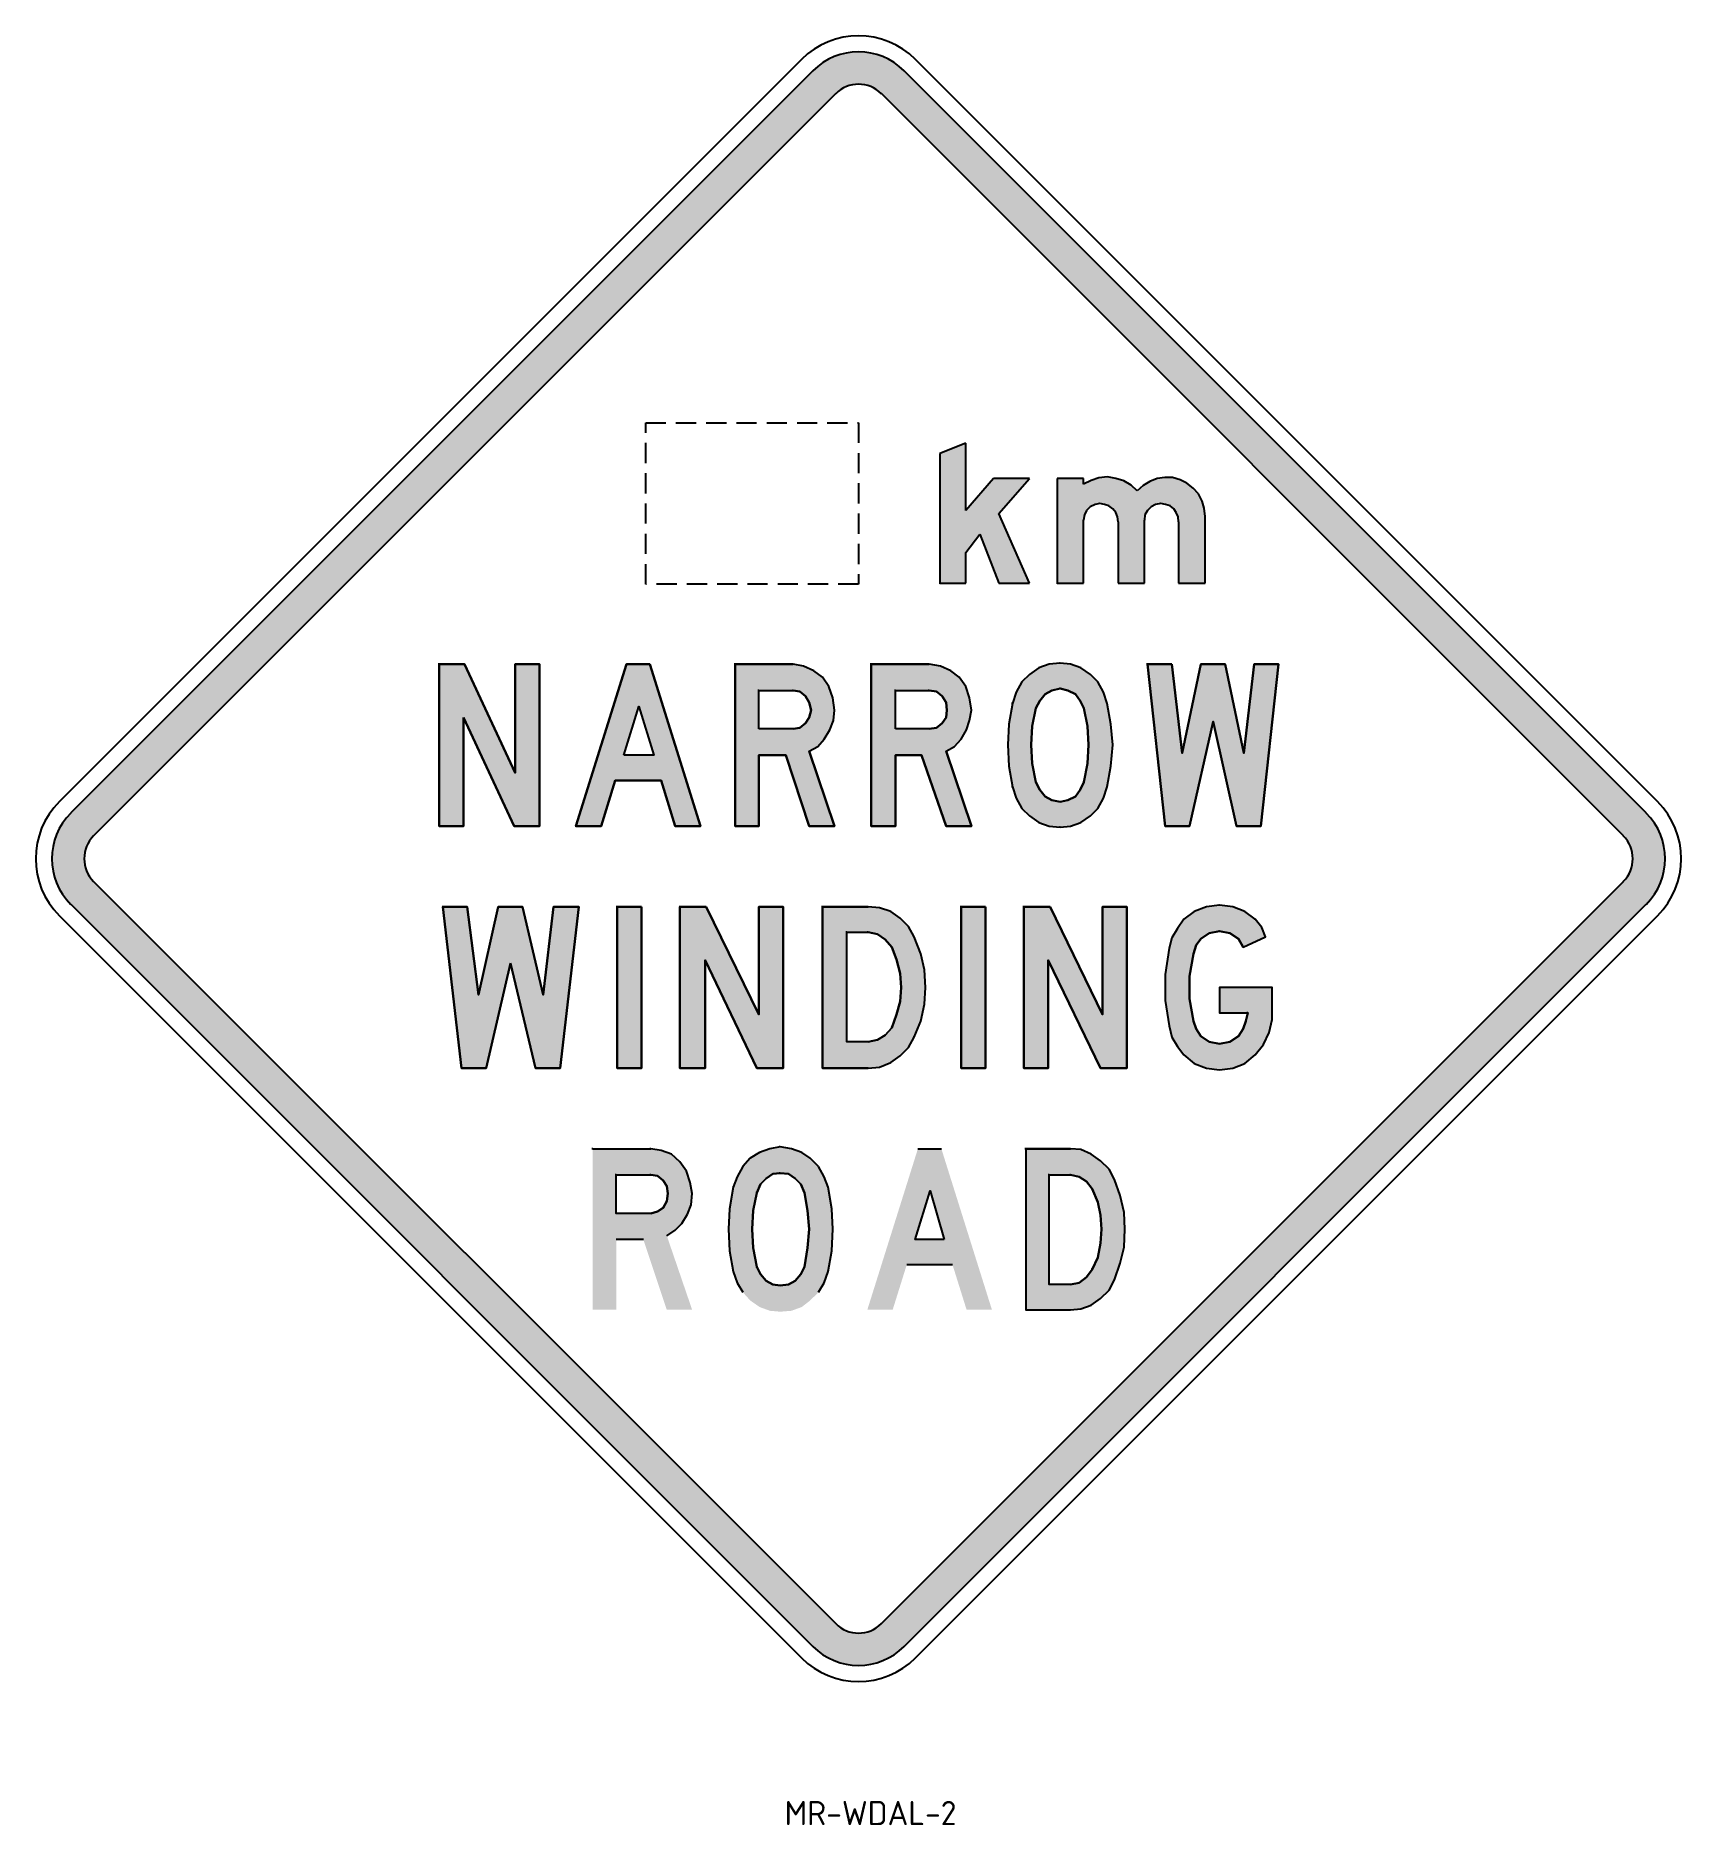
# Model space of a CAD drawing. Extents: x 137 to 341, y 29 to 250.
import ezdxf

# ---------------------------------------------------------------- set-up
doc = ezdxf.new("R2010")
doc.units = 0
doc.linetypes.add('CENTERX2', pattern=[101.6, 63.5, -12.7, 12.7, -12.7])
doc.linetypes.add('DASHED', pattern=[0.75, 0.5, -0.25])
doc.layers.get('0').update_dxf_attribs({"linetype": 'CONTINUOUS'})
for name, color, linetype in [('L35', 3, 'CONTINUOUS'), ('T25', 1, 'CONTINUOUS'), ('TBLK25', 1, 'CONTINUOUS')]:
    doc.layers.add(name, color=color, linetype=linetype)
doc.styles.add('ISO', font='iso3098b.shx')

msp = doc.modelspace()

# ---------------------------------------------------------------- hatches: boundary and pattern name
at = {"layer": 'T25', "linetype": 'Continuous'}
h = msp.add_hatch(color=256, dxfattribs=at)
h.paths.add_polyline_path([(251.92, 199.92), (248.7, 198.67), (248.7, 182.59), (251.92, 182.59), (251.92, 186.4), (253.64, 188.67), (256.02, 182.59), (259.83, 182.59), (256.02, 191.23), (259.83, 195.57), (255.37, 195.57), (251.92, 191.58)])
h.paths.add_polyline_path([(266.5, 190.39), (266.62, 191.05), (266.86, 191.58), (267.34, 192.06), (267.93, 192.36), (268.53, 192.48), (269.12, 192.36), (269.66, 192.18), (270.14, 191.82), (270.49, 191.34), (270.73, 190.81), (270.79, 190.21), (270.79, 182.59), (274.06, 182.59), (274.06, 190.39), (274.12, 191.05), (274.42, 191.58), (274.9, 192.06), (275.43, 192.36), (276.09, 192.48), (276.68, 192.36), (277.22, 192.18), (277.7, 191.82), (277.99, 191.34), (278.23, 190.81), (278.29, 190.21), (278.29, 182.59), (281.57, 182.59), (281.57, 190.87), (281.45, 191.88), (281.21, 192.77), (280.73, 193.67), (280.08, 194.38), (279.3, 194.98), (278.47, 195.39), (277.52, 195.69), (276.57, 195.69), (275.61, 195.57), (274.72, 195.21), (273.89, 194.68), (273.17, 194.02), (272.4, 194.74), (271.5, 195.27), (270.49, 195.57), (269.48, 195.75), (268.41, 195.63), (267.46, 195.33), (266.5, 194.86), (266.5, 195.57), (263.23, 195.57), (263.23, 182.59), (266.5, 182.59)])
h = msp.add_hatch(color=256, dxfattribs=at)
h.paths.add_polyline_path([(189.7, 165.94), (195.96, 152.48), (199.1, 152.48), (199.1, 172.56), (196.08, 172.56), (196.08, 159.1), (189.81, 172.56), (186.68, 172.56), (186.68, 152.48), (189.7, 152.48)])
h.paths.add_polyline_path([(212.79, 172.56), (209.89, 172.56), (203.62, 152.48), (206.76, 152.48), (208.5, 158.17), (214.19, 158.17), (215.93, 152.48), (219.06, 152.48)])
h.paths.add_polyline_path([(209.54, 161.3), (211.4, 167.34), (213.26, 161.3), (213.14, 161.3)], flags=16)
h.paths.add_polyline_path([(234.38, 163.28), (235.08, 164.44), (235.54, 165.6), (235.66, 166.87), (235.43, 168.38), (234.96, 169.78), (234.15, 170.94), (233.11, 171.75), (231.83, 172.33), (230.55, 172.56), (230.44, 172.56), (223.36, 172.56), (223.36, 152.48), (226.26, 152.48), (226.26, 161.3), (229.62, 161.3), (232.53, 152.48), (235.66, 152.48), (232.53, 161.77), (233.57, 162.35)])
h.paths.add_polyline_path([(226.26, 164.55), (226.26, 169.31), (230.55, 169.31), (231.36, 169.19), (232.06, 168.61), (232.53, 167.8), (232.76, 166.87), (232.53, 165.94), (232.06, 165.25), (231.36, 164.67), (230.55, 164.55)], flags=16)
h.paths.add_polyline_path([(250.52, 162.35), (251.33, 163.28), (252.02, 164.44), (252.37, 165.6), (252.61, 166.87), (252.37, 168.38), (251.91, 169.78), (251.1, 170.94), (250.05, 171.75), (248.77, 172.33), (247.38, 172.56), (247.27, 172.56), (240.19, 172.56), (240.19, 152.48), (243.2, 152.48), (243.2, 161.3), (246.45, 161.3), (249.47, 152.48), (252.61, 152.48), (249.47, 161.77)])
h.paths.add_polyline_path([(243.2, 164.55), (243.2, 169.31), (247.38, 169.31), (248.31, 169.19), (249.01, 168.61), (249.47, 167.8), (249.59, 166.87), (249.47, 165.94), (249.01, 165.25), (248.31, 164.67), (247.38, 164.55)], flags=16)
h.paths.add_polyline_path([(269.9, 165.13), (269.44, 167.69), (268.97, 169.08), (268.27, 170.36), (267.35, 171.28), (266.19, 172.1), (264.91, 172.56), (263.63, 172.68), (262.24, 172.56), (260.96, 172.1), (259.8, 171.28), (258.87, 170.36), (258.18, 169.08), (257.71, 167.69), (257.25, 165.13), (257.13, 162.58), (257.25, 159.91), (257.71, 157.36), (258.18, 155.96), (258.87, 154.69), (259.8, 153.76), (260.96, 152.94), (262.24, 152.48), (263.63, 152.36), (264.91, 152.48), (266.19, 152.94), (267.35, 153.76), (268.27, 154.69), (268.97, 155.96), (269.44, 157.36), (269.9, 159.91), (270.13, 162.58)])
h.paths.add_polyline_path([(260.15, 164.9), (260.61, 167.11), (261.08, 168.03), (261.77, 168.85), (262.59, 169.31), (263.63, 169.54), (264.56, 169.31), (265.49, 168.85), (266.07, 168.03), (266.53, 167.11), (267, 164.9), (267.11, 162.58), (267, 160.26), (266.53, 157.94), (266.07, 157.01), (265.49, 156.19), (264.56, 155.73), (263.63, 155.5), (262.59, 155.73), (261.77, 156.19), (261.08, 157.01), (260.61, 157.94), (260.15, 160.26), (260.03, 162.58)], flags=16)
h.paths.add_polyline_path([(277.44, 172.56), (274.43, 172.56), (276.63, 152.48), (279.65, 152.48), (282.55, 165.48), (285.45, 152.48), (288.47, 152.48), (290.68, 172.56), (287.66, 172.56), (286.38, 161.53), (284.06, 172.56), (281.04, 172.56), (278.72, 161.53)])
h = msp.add_hatch(color=256, dxfattribs=at)
h.paths.add_polyline_path([(195.5, 135.53), (198.63, 122.53), (201.65, 122.53), (203.97, 142.5), (200.84, 142.5), (199.56, 131.59), (197.01, 142.5), (193.99, 142.5), (191.55, 131.59), (190.16, 142.5), (187.14, 142.5), (189.46, 122.53), (192.48, 122.53)])
h.paths.add_polyline_path([(211.75, 142.5), (208.73, 142.5), (208.73, 122.53), (211.75, 122.53)])
h.paths.add_polyline_path([(219.76, 142.5), (216.51, 142.5), (216.51, 122.53), (219.64, 122.53), (219.64, 135.88), (226.03, 122.53), (229.28, 122.53), (229.28, 142.5), (226.26, 142.5), (226.26, 129.15)])
h.paths.add_polyline_path([(245.52, 138.78), (244.83, 140.06), (243.78, 141.11), (242.62, 141.92), (241.23, 142.38), (239.84, 142.5), (234.15, 142.5), (234.15, 122.53), (239.84, 122.53), (241.23, 122.65), (242.62, 123.23), (243.78, 124.04), (244.83, 125.09), (245.52, 126.36), (246.34, 128.34), (246.8, 130.43), (246.92, 132.52), (246.8, 134.72), (246.34, 136.7)])
h.paths.add_polyline_path([(237.17, 139.36), (239.84, 139.36), (241, 139.13), (241.93, 138.44), (242.74, 137.51), (243.32, 136), (243.78, 134.26), (243.9, 132.52), (243.78, 130.78), (243.32, 129.15), (242.74, 127.53), (241.93, 126.6), (241, 126.02), (239.84, 125.78), (237.17, 125.78)], flags=16)
h.paths.add_polyline_path([(254.35, 142.5), (251.33, 142.5), (251.33, 122.53), (254.35, 122.53)])
h.paths.add_polyline_path([(262.36, 142.5), (259.11, 142.5), (259.11, 122.53), (262.12, 122.53), (262.12, 135.88), (268.62, 122.53), (271.87, 122.53), (271.87, 142.5), (268.85, 142.5), (268.85, 129.15)])
h.paths.add_polyline_path([(279.65, 133.91), (280.11, 136.7), (280.46, 137.74), (281.04, 138.55), (282.09, 139.25), (283.36, 139.48), (284.64, 139.25), (285.69, 138.55), (286.27, 137.51), (289.05, 138.78), (288.59, 139.95), (287.77, 140.99), (286.5, 141.92), (284.99, 142.5), (283.36, 142.73), (281.74, 142.5), (280.23, 141.92), (278.95, 140.99), (278.14, 139.83), (277.44, 138.67), (277.1, 137.39), (276.63, 134.14), (276.63, 130.89), (277.1, 127.76), (277.44, 126.36), (278.14, 125.2), (278.95, 124.16), (280.23, 123.12), (281.74, 122.53), (283.36, 122.3), (284.99, 122.53), (286.5, 123.12), (287.77, 124.16), (288.82, 125.44), (289.52, 126.95), (289.86, 128.57), (289.86, 132.52), (283.36, 132.52), (283.36, 129.38), (286.85, 129.38), (286.61, 128.34), (286.27, 127.41), (285.69, 126.48), (284.64, 125.78), (283.36, 125.55), (282.09, 125.78), (281.04, 126.48), (280.46, 127.41), (280.11, 128.34), (279.65, 131.12)])
h = msp.add_hatch(color=256, dxfattribs=at)
h.paths.add_polyline_path([(218.02, 106.98), (217.78, 108.37), (217.32, 109.77), (216.51, 110.93), (215.46, 111.86), (214.19, 112.32), (212.91, 112.55), (212.79, 112.55), (205.71, 112.55), (205.71, 92.59), (208.61, 92.59), (208.61, 101.29), (211.98, 101.29), (214.88, 92.59), (218.02, 92.59), (214.88, 101.76), (215.93, 102.45), (216.74, 103.27), (217.44, 104.43), (217.9, 105.59)])
h.paths.add_polyline_path([(208.61, 109.3), (212.91, 109.3), (213.72, 109.19), (214.42, 108.61), (214.88, 107.91), (215, 106.98), (214.88, 106.05), (214.42, 105.24), (213.72, 104.78), (212.91, 104.54), (208.61, 104.54)], flags=16)
h.paths.add_polyline_path([(235.43, 102.57), (235.31, 105.12), (234.85, 107.79), (234.38, 109.07), (233.69, 110.35), (232.64, 111.39), (231.6, 112.09), (230.32, 112.55), (228.93, 112.78), (227.65, 112.55), (226.37, 112.09), (225.21, 111.39), (224.28, 110.35), (223.59, 109.07), (223.12, 107.79), (222.66, 105.12), (222.54, 102.57), (222.66, 99.9), (223.12, 97.35), (223.59, 95.95), (224.28, 94.79), (225.21, 93.75), (226.37, 92.94), (227.65, 92.47), (228.93, 92.36), (230.32, 92.47), (231.6, 92.94), (232.64, 93.75), (233.69, 94.79), (234.38, 95.95), (234.85, 97.35), (235.31, 99.9)])
h.paths.add_polyline_path([(225.44, 102.57), (225.56, 104.89), (226.03, 107.1), (226.49, 108.14), (227.19, 108.84), (228, 109.42), (228.93, 109.53), (229.97, 109.42), (230.78, 108.84), (231.48, 108.14), (231.94, 107.1), (232.29, 104.89), (232.53, 102.57), (232.29, 100.25), (231.94, 97.93), (231.48, 97), (230.78, 96.19), (229.97, 95.72), (228.93, 95.61), (228, 95.72), (227.19, 96.19), (226.49, 97), (226.03, 97.93), (225.56, 100.25)], flags=16)
h.paths.add_polyline_path([(248.89, 112.55), (245.99, 112.55), (239.72, 92.59), (242.86, 92.59), (244.6, 98.16), (250.28, 98.16), (252.02, 92.59), (255.16, 92.59)])
h.paths.add_polyline_path([(249.24, 101.29), (249.12, 101.29), (245.64, 101.29), (247.5, 107.33)], flags=16)
h.paths.add_polyline_path([(269.67, 110), (268.62, 111.04), (267.46, 111.86), (266.19, 112.44), (264.91, 112.55), (264.79, 112.55), (259.34, 112.55), (259.34, 92.59), (264.91, 92.59), (266.19, 92.7), (267.46, 93.17), (268.62, 93.98), (269.67, 95.03), (270.36, 96.3), (271.06, 98.39), (271.52, 100.37), (271.64, 102.57), (271.52, 104.66), (271.06, 106.75), (270.36, 108.72)])
h.paths.add_polyline_path([(262.24, 109.3), (264.91, 109.3), (265.95, 109.07), (266.88, 108.49), (267.58, 107.56), (268.27, 105.94), (268.62, 104.31), (268.74, 102.57), (268.62, 100.83), (268.27, 99.09), (267.58, 97.58), (266.88, 96.65), (265.95, 95.95), (264.91, 95.72), (262.24, 95.72)], flags=16)
at = {"layer": 'TBLK25', "linetype": 'CENTERX2'}
h = msp.add_hatch(color=256, dxfattribs=at)
h.paths.add_polyline_path([(333.38, 151.3, -0.198872), (334.55, 148.47), (338.55, 148.48, 0.198872), (336.21, 154.13), (244.28, 246.05, 0.198882), (238.63, 248.4), (238.63, 244.4, -0.198897), (241.46, 243.23)])
h.paths.add_polyline_path([(235.8, 243.23, -0.198928), (238.63, 244.4), (238.63, 248.4, 0.198943), (232.97, 246.05), (141.05, 154.13, 0.198872), (138.7, 148.48), (142.7, 148.47, -0.198872), (143.87, 151.3)])
h.paths.add_polyline_path([(232.97, 50.89, 0.198952), (238.63, 48.55), (238.63, 52.55, -0.198952), (235.8, 53.72), (143.87, 145.65, -0.198952), (142.7, 148.47), (138.7, 148.48, 0.198952), (141.05, 142.82)])
h.paths.add_polyline_path([(241.46, 53.72, -0.198872), (238.63, 52.55), (238.63, 48.55, 0.198872), (244.28, 50.89), (336.21, 142.82, 0.198952), (338.55, 148.48), (334.55, 148.47, -0.198952), (333.38, 145.65)])

# ---------------------------------------------------------------- linework, layer by layer
at = {"color": 1}
for p, q in [((251.92, 199.92), (248.7, 198.67)), ((251.92, 191.58), (251.92, 199.92)), ((248.7, 198.67), (248.7, 182.59)), ((255.37, 195.57), (251.92, 191.58)), ((259.83, 195.57), (255.37, 195.57)), ((256.02, 191.23), (259.83, 195.57)), ((266.5, 195.57), (263.23, 195.57)), ((263.23, 195.57), (263.23, 182.59)), ((266.5, 194.86), (266.5, 195.57)), ((267.46, 195.33), (266.5, 194.86)), ((268.41, 195.63), (267.46, 195.33)), ((269.48, 195.75), (268.41, 195.63)), ((270.49, 195.57), (269.48, 195.75)), ((271.5, 195.27), (270.49, 195.57)), ((272.4, 194.74), (271.5, 195.27)), ((274.72, 195.21), (273.89, 194.68)), ((275.61, 195.57), (274.72, 195.21)), ((276.57, 195.69), (275.61, 195.57)), ((277.52, 195.69), (276.57, 195.69)), ((278.47, 195.39), (277.52, 195.69)), ((279.3, 194.98), (278.47, 195.39)), ((273.17, 194.02), (272.4, 194.74)), ((273.89, 194.68), (273.17, 194.02)), ((280.08, 194.38), (279.3, 194.98)), ((280.73, 193.67), (280.08, 194.38)), ((281.21, 192.77), (280.73, 193.67)), ((259.83, 182.59), (256.02, 191.23)), ((266.62, 191.05), (266.5, 190.39)), ((266.86, 191.58), (266.62, 191.05)), ((267.34, 192.06), (266.86, 191.58)), ((267.93, 192.36), (267.34, 192.06)), ((268.53, 192.48), (267.93, 192.36)), ((268.53, 192.48), (268.47, 192.48)), ((269.12, 192.36), (268.53, 192.48)), ((269.66, 192.18), (269.12, 192.36)), ((270.14, 191.82), (269.66, 192.18)), ((270.49, 191.34), (270.14, 191.82)), ((270.73, 190.81), (270.49, 191.34)), ((270.79, 190.21), (270.73, 190.81)), ((274.12, 191.05), (274.06, 190.39)), ((274.42, 191.58), (274.12, 191.05)), ((274.9, 192.06), (274.42, 191.58)), ((275.43, 192.36), (274.9, 192.06)), ((276.09, 192.48), (275.43, 192.36)), ((276.09, 192.48), (276.03, 192.48)), ((276.68, 192.36), (276.09, 192.48)), ((277.22, 192.18), (276.68, 192.36)), ((277.7, 191.82), (277.22, 192.18)), ((277.99, 191.34), (277.7, 191.82)), ((278.23, 190.81), (277.99, 191.34)), ((278.29, 190.21), (278.23, 190.81)), ((281.45, 191.88), (281.21, 192.77)), ((281.57, 190.87), (281.45, 191.88)), ((281.57, 182.59), (281.57, 190.87)), ((251.92, 186.4), (253.64, 188.67)), ((253.64, 188.67), (256.02, 182.59)), ((266.5, 190.39), (266.44, 190.39)), ((266.5, 190.39), (266.44, 190.39)), ((266.5, 182.59), (266.5, 190.39)), ((270.79, 190.21), (270.79, 182.59)), ((274.06, 190.39), (274.01, 190.39)), ((274.06, 190.39), (274.01, 190.39)), ((274.06, 182.59), (274.06, 190.39)), ((278.29, 190.21), (278.29, 182.59)), ((251.92, 182.59), (251.92, 186.4)), ((248.7, 182.59), (248.64, 182.59)), ((248.7, 182.59), (251.92, 182.59)), ((256.02, 182.59), (259.83, 182.59)), ((263.23, 182.59), (263.17, 182.59)), ((263.23, 182.59), (266.5, 182.59)), ((270.79, 182.59), (274.06, 182.59)), ((278.29, 182.59), (281.57, 182.59)), ((186.68, 172.56), (186.56, 172.56)), ((186.68, 172.56), (189.81, 172.56)), ((186.68, 152.48), (186.68, 172.56)), ((189.81, 172.56), (196.08, 159.1)), ((196.08, 159.1), (196.08, 172.56)), ((196.08, 172.56), (199.1, 172.56)), ((199.1, 172.56), (199.1, 152.48)), ((203.62, 152.48), (209.89, 172.56)), ((209.89, 172.56), (212.79, 172.56)), ((212.79, 172.56), (219.06, 152.48)), ((223.36, 172.56), (223.24, 172.56)), ((223.36, 172.56), (230.55, 172.56)), ((223.36, 152.48), (223.36, 172.56)), ((230.55, 172.56), (230.44, 172.56)), ((230.55, 172.56), (230.44, 172.56)), ((231.83, 172.33), (230.55, 172.56)), ((233.11, 171.75), (231.83, 172.33)), ((234.15, 170.94), (233.11, 171.75)), ((234.96, 169.78), (234.15, 170.94)), ((240.19, 172.56), (240.07, 172.56)), ((240.19, 172.56), (247.38, 172.56)), ((240.19, 152.48), (240.19, 172.56)), ((247.38, 172.56), (247.27, 172.56)), ((247.38, 172.56), (247.27, 172.56)), ((248.77, 172.33), (247.38, 172.56)), ((250.05, 171.75), (248.77, 172.33)), ((251.1, 170.94), (250.05, 171.75)), ((251.91, 169.78), (251.1, 170.94)), ((259.8, 171.28), (258.87, 170.36)), ((260.96, 172.1), (259.8, 171.28)), ((262.24, 172.56), (260.96, 172.1)), ((263.63, 172.68), (262.24, 172.56)), ((263.63, 172.68), (263.52, 172.68)), ((264.91, 172.56), (263.63, 172.68)), ((266.19, 172.1), (264.91, 172.56)), ((267.35, 171.28), (266.19, 172.1)), ((268.27, 170.36), (267.35, 171.28)), ((274.43, 172.56), (274.31, 172.56)), ((274.43, 172.56), (277.44, 172.56)), ((276.63, 152.48), (274.43, 172.56)), ((277.44, 172.56), (278.72, 161.53)), ((278.72, 161.53), (281.04, 172.56)), ((281.04, 172.56), (284.06, 172.56)), ((284.06, 172.56), (286.38, 161.53)), ((286.38, 161.53), (287.66, 172.56)), ((287.66, 172.56), (290.68, 172.56)), ((290.68, 172.56), (288.47, 152.48)), ((226.26, 169.31), (226.14, 169.31)), ((226.26, 169.31), (230.55, 169.31)), ((226.26, 164.55), (226.26, 169.31)), ((230.55, 169.31), (230.44, 169.31)), ((230.55, 169.31), (230.44, 169.31)), ((231.36, 169.19), (230.55, 169.31)), ((232.06, 168.61), (231.36, 169.19)), ((232.53, 167.8), (232.06, 168.61)), ((235.43, 168.38), (234.96, 169.78)), ((243.2, 169.31), (243.09, 169.31)), ((243.2, 169.31), (247.38, 169.31)), ((243.2, 164.55), (243.2, 169.31)), ((247.38, 169.31), (247.27, 169.31)), ((247.38, 169.31), (247.27, 169.31)), ((248.31, 169.19), (247.38, 169.31)), ((249.01, 168.61), (248.31, 169.19)), ((249.47, 167.8), (249.01, 168.61)), ((252.37, 168.38), (251.91, 169.78)), ((258.18, 169.08), (257.71, 167.69)), ((258.87, 170.36), (258.18, 169.08)), ((261.77, 168.85), (261.08, 168.03)), ((262.59, 169.31), (261.77, 168.85)), ((263.63, 169.54), (262.59, 169.31)), ((263.63, 169.54), (263.52, 169.54)), ((264.56, 169.31), (263.63, 169.54)), ((265.49, 168.85), (264.56, 169.31)), ((266.07, 168.03), (265.49, 168.85)), ((268.97, 169.08), (268.27, 170.36)), ((269.44, 167.69), (268.97, 169.08)), ((209.54, 161.3), (211.4, 167.34)), ((211.4, 167.34), (213.26, 161.3)), ((232.76, 166.87), (232.53, 167.8)), ((232.53, 165.94), (232.76, 166.87)), ((232.76, 166.87), (232.64, 166.87)), ((235.66, 166.87), (235.43, 168.38)), ((235.54, 165.6), (235.66, 166.87)), ((235.66, 166.87), (235.54, 166.87)), ((249.59, 166.87), (249.47, 167.8)), ((249.47, 165.94), (249.59, 166.87)), ((249.59, 166.87), (249.47, 166.87)), ((252.61, 166.87), (252.37, 168.38)), ((252.37, 165.6), (252.61, 166.87)), ((252.61, 166.87), (252.49, 166.87)), ((257.71, 167.69), (257.25, 165.13)), ((257.71, 167.69), (257.6, 167.69)), ((260.61, 167.11), (260.15, 164.9)), ((260.61, 167.11), (260.5, 167.11)), ((261.08, 168.03), (260.61, 167.11)), ((266.53, 167.11), (266.07, 168.03)), ((266.53, 167.11), (266.42, 167.11)), ((267, 164.9), (266.53, 167.11)), ((269.44, 167.69), (269.32, 167.69)), ((269.9, 165.13), (269.44, 167.69)), ((195.96, 152.48), (189.7, 165.94)), ((189.7, 165.94), (189.7, 152.48)), ((230.55, 164.55), (226.26, 164.55)), ((230.55, 164.55), (231.36, 164.67)), ((231.36, 164.67), (232.06, 165.25)), ((232.06, 165.25), (232.53, 165.94)), ((234.38, 163.28), (235.08, 164.44)), ((235.08, 164.44), (235.54, 165.6)), ((247.38, 164.55), (243.2, 164.55)), ((247.38, 164.55), (248.31, 164.67)), ((248.31, 164.67), (249.01, 165.25)), ((249.01, 165.25), (249.47, 165.94)), ((251.33, 163.28), (252.02, 164.44)), ((252.02, 164.44), (252.37, 165.6)), ((257.25, 165.13), (257.13, 162.58)), ((260.15, 164.9), (260.03, 162.58)), ((267.11, 162.58), (267, 164.9)), ((270.13, 162.58), (269.9, 165.13)), ((282.55, 165.48), (279.65, 152.48)), ((285.45, 152.48), (282.55, 165.48)), ((232.53, 161.77), (233.57, 162.35)), ((233.57, 162.35), (234.38, 163.28)), ((249.47, 161.77), (250.52, 162.35)), ((250.52, 162.35), (251.33, 163.28)), ((257.13, 162.58), (257.25, 159.91)), ((260.03, 162.58), (260.15, 160.26)), ((267, 160.26), (267.11, 162.58)), ((269.9, 159.91), (270.13, 162.58)), ((213.26, 161.3), (209.54, 161.3)), ((213.26, 161.3), (213.14, 161.3)), ((229.62, 161.3), (226.26, 161.3)), ((226.26, 161.3), (226.26, 152.48)), ((232.53, 152.48), (229.62, 161.3)), ((232.53, 161.77), (235.66, 152.48)), ((246.45, 161.3), (243.2, 161.3)), ((243.2, 161.3), (243.2, 152.48)), ((249.47, 152.48), (246.45, 161.3)), ((249.47, 161.77), (252.61, 152.48)), ((257.25, 159.91), (257.71, 157.36)), ((260.15, 160.26), (260.61, 157.94)), ((266.53, 157.94), (267, 160.26)), ((269.44, 157.36), (269.9, 159.91)), ((208.5, 158.17), (206.76, 152.48)), ((214.19, 158.17), (208.5, 158.17)), ((215.93, 152.48), (214.19, 158.17)), ((260.61, 157.94), (260.5, 157.94)), ((260.61, 157.94), (261.08, 157.01)), ((266.07, 157.01), (266.53, 157.94)), ((266.53, 157.94), (266.42, 157.94)), ((257.71, 157.36), (257.6, 157.36)), ((257.71, 157.36), (258.18, 155.96)), ((258.18, 155.96), (258.87, 154.69)), ((261.08, 157.01), (261.77, 156.19)), ((261.77, 156.19), (262.59, 155.73)), ((262.59, 155.73), (263.63, 155.5)), ((263.63, 155.5), (263.52, 155.5)), ((263.63, 155.5), (264.56, 155.73)), ((264.56, 155.73), (265.49, 156.19)), ((265.49, 156.19), (266.07, 157.01)), ((268.27, 154.69), (268.97, 155.96)), ((268.97, 155.96), (269.44, 157.36)), ((269.44, 157.36), (269.32, 157.36)), ((258.87, 154.69), (259.8, 153.76)), ((259.8, 153.76), (260.96, 152.94)), ((260.96, 152.94), (262.24, 152.48)), ((264.91, 152.48), (266.19, 152.94)), ((266.19, 152.94), (267.35, 153.76)), ((267.35, 153.76), (268.27, 154.69)), ((189.7, 152.48), (186.68, 152.48)), ((199.1, 152.48), (195.96, 152.48)), ((203.62, 152.48), (203.51, 152.48)), ((206.76, 152.48), (203.62, 152.48)), ((219.06, 152.48), (215.93, 152.48)), ((226.26, 152.48), (223.36, 152.48)), ((235.66, 152.48), (232.53, 152.48)), ((243.2, 152.48), (240.19, 152.48)), ((252.61, 152.48), (249.47, 152.48)), ((262.24, 152.48), (263.63, 152.36)), ((263.63, 152.36), (263.52, 152.36)), ((263.63, 152.36), (264.91, 152.48)), ((279.65, 152.48), (276.63, 152.48)), ((288.47, 152.48), (285.45, 152.48)), ((187.14, 142.5), (187.03, 142.5)), ((187.14, 142.5), (190.16, 142.5)), ((189.46, 122.53), (187.14, 142.5)), ((190.16, 142.5), (191.55, 131.59)), ((191.55, 131.59), (193.99, 142.5)), ((193.99, 142.5), (197.01, 142.5)), ((197.01, 142.5), (199.56, 131.59)), ((199.56, 131.59), (200.84, 142.5)), ((200.84, 142.5), (203.97, 142.5)), ((203.97, 142.5), (201.65, 122.53)), ((208.73, 142.5), (208.61, 142.5)), ((208.73, 142.5), (211.75, 142.5)), ((208.73, 122.53), (208.73, 142.5)), ((211.75, 142.5), (211.75, 122.53)), ((216.51, 142.5), (216.39, 142.5)), ((216.51, 142.5), (219.76, 142.5)), ((216.51, 122.53), (216.51, 142.5)), ((219.76, 142.5), (226.26, 129.15)), ((226.26, 129.15), (226.26, 142.5)), ((226.26, 142.5), (229.28, 142.5)), ((229.28, 142.5), (229.28, 122.53)), ((234.15, 142.5), (234.03, 142.5)), ((234.15, 142.5), (239.84, 142.5)), ((234.15, 122.53), (234.15, 142.5)), ((239.84, 142.5), (239.72, 142.5)), ((239.84, 142.5), (239.72, 142.5)), ((241.23, 142.38), (239.84, 142.5)), ((242.62, 141.92), (241.23, 142.38)), ((243.78, 141.11), (242.62, 141.92)), ((251.33, 142.5), (251.21, 142.5)), ((251.33, 142.5), (254.35, 142.5)), ((251.33, 122.53), (251.33, 142.5)), ((254.35, 142.5), (254.35, 122.53)), ((259.11, 142.5), (258.99, 142.5)), ((259.11, 142.5), (262.36, 142.5)), ((259.11, 122.53), (259.11, 142.5)), ((262.36, 142.5), (268.85, 129.15)), ((268.85, 129.15), (268.85, 142.5)), ((268.85, 142.5), (271.87, 142.5)), ((271.87, 142.5), (271.87, 122.53)), ((280.23, 141.92), (278.95, 140.99)), ((281.74, 142.5), (280.23, 141.92)), ((283.36, 142.73), (281.74, 142.5)), ((283.36, 142.73), (283.25, 142.73)), ((284.99, 142.5), (283.36, 142.73)), ((286.5, 141.92), (284.99, 142.5)), ((287.77, 140.99), (286.5, 141.92)), ((244.83, 140.06), (243.78, 141.11)), ((245.52, 138.78), (244.83, 140.06)), ((278.14, 139.83), (277.44, 138.67)), ((278.95, 140.99), (278.14, 139.83)), ((287.77, 140.99), (287.66, 140.99)), ((288.59, 139.95), (287.77, 140.99)), ((289.05, 138.78), (288.59, 139.95)), ((237.17, 139.36), (237.05, 139.36)), ((237.17, 139.36), (239.84, 139.36)), ((237.17, 125.78), (237.17, 139.36)), ((239.84, 139.36), (239.72, 139.36)), ((239.84, 139.36), (239.72, 139.36)), ((241, 139.13), (239.84, 139.36)), ((241.93, 138.44), (241, 139.13)), ((242.74, 137.51), (241.93, 138.44)), ((242.74, 137.51), (242.62, 137.51)), ((243.32, 136), (242.74, 137.51)), ((245.52, 138.78), (245.41, 138.78)), ((246.34, 136.7), (245.52, 138.78)), ((277.44, 138.67), (277.1, 137.39)), ((280.46, 137.74), (280.11, 136.7)), ((281.04, 138.55), (280.46, 137.74)), ((282.09, 139.25), (281.04, 138.55)), ((283.36, 139.48), (282.09, 139.25)), ((283.36, 139.48), (283.25, 139.48)), ((284.64, 139.25), (283.36, 139.48)), ((285.69, 138.55), (284.64, 139.25)), ((285.69, 138.55), (285.57, 138.55)), ((286.27, 137.51), (285.69, 138.55)), ((286.27, 137.51), (289.05, 138.78)), ((289.05, 138.78), (288.93, 138.78)), ((195.5, 135.53), (192.48, 122.53)), ((198.63, 122.53), (195.5, 135.53)), ((226.03, 122.53), (219.64, 135.88)), ((219.64, 135.88), (219.64, 122.53)), ((243.78, 134.26), (243.32, 136)), ((246.8, 134.72), (246.34, 136.7)), ((268.62, 122.53), (262.12, 135.88)), ((262.12, 135.88), (262.12, 122.53)), ((277.1, 137.39), (276.63, 134.14)), ((280.11, 136.7), (279.65, 133.91)), ((243.9, 132.52), (243.78, 134.26)), ((246.92, 132.52), (246.8, 134.72)), ((276.63, 134.14), (276.63, 130.89)), ((279.65, 133.91), (279.65, 131.12)), ((243.32, 129.15), (243.78, 130.78)), ((243.78, 130.78), (243.9, 132.52)), ((246.8, 130.43), (246.92, 132.52)), ((276.63, 130.89), (277.1, 127.76)), ((279.65, 131.12), (280.11, 128.34)), ((289.86, 132.52), (283.36, 132.52)), ((283.36, 132.52), (283.36, 129.38)), ((289.86, 128.57), (289.86, 132.52)), ((242.74, 127.53), (243.32, 129.15)), ((246.34, 128.34), (246.8, 130.43)), ((283.36, 129.38), (286.85, 129.38)), ((286.61, 128.34), (286.85, 129.38)), ((286.85, 129.38), (286.73, 129.38)), ((286.85, 129.38), (286.73, 129.38)), ((289.52, 126.95), (289.86, 128.57)), ((241, 126.02), (241.93, 126.6)), ((241.93, 126.6), (242.74, 127.53)), ((242.74, 127.53), (242.62, 127.53)), ((244.83, 125.09), (245.52, 126.36)), ((245.52, 126.36), (245.41, 126.36)), ((245.52, 126.36), (246.34, 128.34)), ((277.1, 127.76), (277.44, 126.36)), ((277.44, 126.36), (278.14, 125.2)), ((280.11, 128.34), (280.46, 127.41)), ((280.46, 127.41), (281.04, 126.48)), ((281.04, 126.48), (282.09, 125.78)), ((284.64, 125.78), (285.69, 126.48)), ((285.69, 126.48), (286.27, 127.41)), ((286.27, 127.41), (286.61, 128.34)), ((288.82, 125.44), (289.52, 126.95)), ((239.84, 125.78), (237.17, 125.78)), ((239.84, 125.78), (241, 126.02)), ((243.78, 124.04), (244.83, 125.09)), ((278.14, 125.2), (278.95, 124.16)), ((278.95, 124.16), (280.23, 123.12)), ((282.09, 125.78), (283.36, 125.55)), ((283.36, 125.55), (284.64, 125.78)), ((286.5, 123.12), (287.77, 124.16)), ((287.77, 124.16), (288.82, 125.44)), ((192.48, 122.53), (189.46, 122.53)), ((201.65, 122.53), (198.63, 122.53)), ((211.75, 122.53), (208.73, 122.53)), ((219.64, 122.53), (216.51, 122.53)), ((229.28, 122.53), (226.03, 122.53)), ((239.84, 122.53), (234.15, 122.53)), ((239.84, 122.53), (241.23, 122.65)), ((241.23, 122.65), (242.62, 123.23)), ((242.62, 123.23), (243.78, 124.04)), ((254.35, 122.53), (251.33, 122.53)), ((262.12, 122.53), (259.11, 122.53)), ((271.87, 122.53), (268.62, 122.53)), ((280.23, 123.12), (281.74, 122.53)), ((281.74, 122.53), (283.36, 122.3)), ((283.36, 122.3), (284.99, 122.53)), ((284.99, 122.53), (286.5, 123.12)), ((205.71, 112.55), (205.6, 112.55)), ((205.71, 112.55), (212.91, 112.55)), ((212.91, 112.55), (212.79, 112.55)), ((212.91, 112.55), (212.79, 112.55)), ((214.19, 112.32), (212.91, 112.55)), ((215.46, 111.86), (214.19, 112.32)), ((216.51, 110.93), (215.46, 111.86)), ((217.32, 109.77), (216.51, 110.93)), ((225.21, 111.39), (224.28, 110.35)), ((226.37, 112.09), (225.21, 111.39)), ((227.65, 112.55), (226.37, 112.09)), ((228.93, 112.78), (227.65, 112.55)), ((228.93, 112.78), (228.81, 112.78)), ((230.32, 112.55), (228.93, 112.78)), ((231.6, 112.09), (230.32, 112.55)), ((232.64, 111.39), (231.6, 112.09)), ((233.69, 110.35), (232.64, 111.39)), ((245.99, 112.55), (248.89, 112.55)), ((259.34, 112.55), (259.22, 112.55)), ((259.34, 112.55), (264.91, 112.55)), ((264.91, 112.55), (264.79, 112.55)), ((264.91, 112.55), (264.79, 112.55)), ((266.19, 112.44), (264.91, 112.55)), ((267.46, 111.86), (266.19, 112.44)), ((268.62, 111.04), (267.46, 111.86)), ((269.67, 110), (268.62, 111.04)), ((208.61, 109.3), (208.5, 109.3)), ((208.61, 109.3), (212.91, 109.3)), ((208.61, 104.54), (208.61, 109.3)), ((212.91, 109.3), (212.79, 109.3)), ((212.91, 109.3), (212.79, 109.3)), ((213.72, 109.19), (212.91, 109.3)), ((214.42, 108.61), (213.72, 109.19)), ((217.78, 108.37), (217.32, 109.77)), ((223.59, 109.07), (223.12, 107.79)), ((224.28, 110.35), (223.59, 109.07)), ((227.19, 108.84), (226.49, 108.14)), ((228, 109.42), (227.19, 108.84)), ((228.93, 109.53), (228, 109.42)), ((228.93, 109.53), (228.81, 109.53)), ((229.97, 109.42), (228.93, 109.53)), ((230.78, 108.84), (229.97, 109.42)), ((231.48, 108.14), (230.78, 108.84)), ((234.38, 109.07), (233.69, 110.35)), ((234.85, 107.79), (234.38, 109.07)), ((262.24, 109.3), (262.12, 109.3)), ((262.24, 109.3), (264.91, 109.3)), ((262.24, 95.72), (262.24, 109.3)), ((264.91, 109.3), (264.79, 109.3)), ((264.91, 109.3), (264.79, 109.3)), ((265.95, 109.07), (264.91, 109.3)), ((266.88, 108.49), (265.95, 109.07)), ((270.36, 108.72), (269.67, 110)), ((270.36, 108.72), (270.25, 108.72)), ((271.06, 106.75), (270.36, 108.72)), ((214.88, 107.91), (214.42, 108.61)), ((215, 106.98), (214.88, 107.91)), ((214.88, 106.05), (215, 106.98)), ((215, 106.98), (214.88, 106.98)), ((218.02, 106.98), (217.78, 108.37)), ((217.9, 105.59), (218.02, 106.98)), ((218.02, 106.98), (217.9, 106.98)), ((223.12, 107.79), (222.66, 105.12)), ((223.12, 107.79), (223.01, 107.79)), ((226.03, 107.1), (225.56, 104.89)), ((226.03, 107.1), (225.91, 107.1)), ((226.49, 108.14), (226.03, 107.1)), ((231.94, 107.1), (231.48, 108.14)), ((231.94, 107.1), (231.83, 107.1)), ((232.29, 104.89), (231.94, 107.1)), ((234.85, 107.79), (234.73, 107.79)), ((235.31, 105.12), (234.85, 107.79)), ((245.64, 101.29), (247.5, 107.33)), ((247.5, 107.33), (249.24, 101.29)), ((267.58, 107.56), (266.88, 108.49)), ((267.58, 107.56), (267.46, 107.56)), ((268.27, 105.94), (267.58, 107.56)), ((271.52, 104.66), (271.06, 106.75)), ((212.91, 104.54), (208.61, 104.54)), ((212.91, 104.54), (213.72, 104.78)), ((213.72, 104.78), (214.42, 105.24)), ((214.42, 105.24), (214.88, 106.05)), ((216.74, 103.27), (217.44, 104.43)), ((217.44, 104.43), (217.9, 105.59)), ((222.66, 105.12), (222.54, 102.57)), ((225.56, 104.89), (225.44, 102.57)), ((232.53, 102.57), (232.29, 104.89)), ((235.43, 102.57), (235.31, 105.12)), ((268.62, 104.31), (268.27, 105.94)), ((268.74, 102.57), (268.62, 104.31)), ((271.64, 102.57), (271.52, 104.66)), ((214.88, 101.76), (215.93, 102.45)), ((215.93, 102.45), (216.74, 103.27)), ((222.54, 102.57), (222.66, 99.9)), ((225.44, 102.57), (225.56, 100.25)), ((232.29, 100.25), (232.53, 102.57)), ((235.31, 99.9), (235.43, 102.57)), ((268.62, 100.83), (268.74, 102.57)), ((271.52, 100.37), (271.64, 102.57)), ((211.98, 101.29), (208.61, 101.29)), ((222.66, 99.9), (223.12, 97.35)), ((225.56, 100.25), (226.03, 97.93)), ((231.94, 97.93), (232.29, 100.25)), ((234.85, 97.35), (235.31, 99.9)), ((249.24, 101.29), (245.64, 101.29)), ((249.24, 101.29), (249.12, 101.29)), ((268.27, 99.09), (268.62, 100.83)), ((271.06, 98.39), (271.52, 100.37)), ((226.03, 97.93), (225.91, 97.93)), ((226.03, 97.93), (226.49, 97)), ((231.48, 97), (231.94, 97.93)), ((231.94, 97.93), (231.83, 97.93)), ((250.28, 98.16), (244.6, 98.16)), ((266.88, 96.65), (267.58, 97.58)), ((267.58, 97.58), (267.46, 97.58)), ((267.58, 97.58), (268.27, 99.09)), ((270.36, 96.3), (271.06, 98.39)), ((223.12, 97.35), (223.01, 97.35)), ((223.12, 97.35), (223.59, 95.95)), ((223.59, 95.95), (224.28, 94.79)), ((226.49, 97), (227.19, 96.19)), ((227.19, 96.19), (228, 95.72)), ((228, 95.72), (228.93, 95.61)), ((228.93, 95.61), (228.81, 95.61)), ((228.93, 95.61), (229.97, 95.72)), ((229.97, 95.72), (230.78, 96.19)), ((230.78, 96.19), (231.48, 97)), ((233.69, 94.79), (234.38, 95.95)), ((234.38, 95.95), (234.85, 97.35)), ((234.85, 97.35), (234.73, 97.35)), ((264.91, 95.72), (262.24, 95.72)), ((264.91, 95.72), (265.95, 95.95)), ((265.95, 95.95), (266.88, 96.65)), ((269.67, 95.03), (270.36, 96.3)), ((270.36, 96.3), (270.25, 96.3)), ((266.19, 92.7), (267.46, 93.17)), ((267.46, 93.17), (268.62, 93.98)), ((268.62, 93.98), (269.67, 95.03)), ((264.91, 92.59), (266.19, 92.7))]:
    msp.add_line(p, q, dxfattribs=at)
at = {"layer": 'L35'}
for p, q in [((231.56, 247.47), (139.63, 155.55)), ((337.62, 155.55), (245.7, 247.47)), ((139.63, 141.4), (231.56, 49.48)), ((245.7, 49.48), (337.62, 141.4))]:
    msp.add_line(p, q, dxfattribs=at)
for centre, start, end in [((238.63, 240.4), 45, 135), ((146.7, 148.47), 135, 225), ((330.55, 148.47), 315, 45), ((238.63, 56.55), 225, 315)]:
    msp.add_arc(centre, 10, start, end, dxfattribs=at)
at = {"layer": 'T25', "linetype": 'DASHED', "ltscale": 5}
msp.add_lwpolyline([(238.62, 182.47), (212.26, 182.47), (212.26, 202.47), (238.62, 202.47)], close=True, dxfattribs=at)
at = {"layer": 'T25', "linetype": 'Continuous'}
for points in [[(189.7, 165.94), (195.96, 152.48), (199.1, 152.48), (199.1, 172.56), (196.08, 172.56), (196.08, 159.1), (189.81, 172.56), (186.68, 172.56), (186.68, 152.48), (189.7, 152.48)], [(212.79, 172.56), (209.89, 172.56), (203.62, 152.48), (206.76, 152.48), (208.5, 158.17), (214.19, 158.17), (215.93, 152.48), (219.06, 152.48)], [(234.38, 163.28), (235.08, 164.44), (235.54, 165.6), (235.66, 166.87), (235.43, 168.38), (234.96, 169.78), (234.15, 170.94), (233.11, 171.75), (231.83, 172.33), (230.55, 172.56), (230.44, 172.56), (223.36, 172.56), (223.36, 152.48), (226.26, 152.48), (226.26, 161.3), (229.62, 161.3), (232.53, 152.48), (235.66, 152.48), (232.53, 161.77), (233.57, 162.35)], [(250.52, 162.35), (251.33, 163.28), (252.02, 164.44), (252.37, 165.6), (252.61, 166.87), (252.37, 168.38), (251.91, 169.78), (251.1, 170.94), (250.05, 171.75), (248.77, 172.33), (247.38, 172.56), (247.27, 172.56), (240.19, 172.56), (240.19, 152.48), (243.2, 152.48), (243.2, 161.3), (246.45, 161.3), (249.47, 152.48), (252.61, 152.48), (249.47, 161.77)], [(269.9, 165.13), (269.44, 167.69), (268.97, 169.08), (268.27, 170.36), (267.35, 171.28), (266.19, 172.1), (264.91, 172.56), (263.63, 172.68), (262.24, 172.56), (260.96, 172.1), (259.8, 171.28), (258.87, 170.36), (258.18, 169.08), (257.71, 167.69), (257.25, 165.13), (257.13, 162.58), (257.25, 159.91), (257.71, 157.36), (258.18, 155.96), (258.87, 154.69), (259.8, 153.76), (260.96, 152.94), (262.24, 152.48), (263.63, 152.36), (264.91, 152.48), (266.19, 152.94), (267.35, 153.76), (268.27, 154.69), (268.97, 155.96), (269.44, 157.36), (269.9, 159.91), (270.13, 162.58)], [(277.44, 172.56), (274.43, 172.56), (276.63, 152.48), (279.65, 152.48), (282.55, 165.48), (285.45, 152.48), (288.47, 152.48), (290.68, 172.56), (287.66, 172.56), (286.38, 161.53), (284.06, 172.56), (281.04, 172.56), (278.72, 161.53)], [(226.26, 164.55), (226.26, 169.31), (230.55, 169.31), (231.36, 169.19), (232.06, 168.61), (232.53, 167.8), (232.76, 166.87), (232.53, 165.94), (232.06, 165.25), (231.36, 164.67), (230.55, 164.55)], [(243.2, 164.55), (243.2, 169.31), (247.38, 169.31), (248.31, 169.19), (249.01, 168.61), (249.47, 167.8), (249.59, 166.87), (249.47, 165.94), (249.01, 165.25), (248.31, 164.67), (247.38, 164.55)], [(260.15, 164.9), (260.61, 167.11), (261.08, 168.03), (261.77, 168.85), (262.59, 169.31), (263.63, 169.54), (264.56, 169.31), (265.49, 168.85), (266.07, 168.03), (266.53, 167.11), (267, 164.9), (267.11, 162.58), (267, 160.26), (266.53, 157.94), (266.07, 157.01), (265.49, 156.19), (264.56, 155.73), (263.63, 155.5), (262.59, 155.73), (261.77, 156.19), (261.08, 157.01), (260.61, 157.94), (260.15, 160.26), (260.03, 162.58)], [(209.54, 161.3), (211.4, 167.34), (213.26, 161.3), (213.14, 161.3)], [(195.5, 135.53), (198.63, 122.53), (201.65, 122.53), (203.97, 142.5), (200.84, 142.5), (199.56, 131.59), (197.01, 142.5), (193.99, 142.5), (191.55, 131.59), (190.16, 142.5), (187.14, 142.5), (189.46, 122.53), (192.48, 122.53)], [(211.75, 142.5), (208.73, 142.5), (208.73, 122.53), (211.75, 122.53)], [(219.76, 142.5), (216.51, 142.5), (216.51, 122.53), (219.64, 122.53), (219.64, 135.88), (226.03, 122.53), (229.28, 122.53), (229.28, 142.5), (226.26, 142.5), (226.26, 129.15)], [(245.52, 138.78), (244.83, 140.06), (243.78, 141.11), (242.62, 141.92), (241.23, 142.38), (239.84, 142.5), (234.15, 142.5), (234.15, 122.53), (239.84, 122.53), (241.23, 122.65), (242.62, 123.23), (243.78, 124.04), (244.83, 125.09), (245.52, 126.36), (246.34, 128.34), (246.8, 130.43), (246.92, 132.52), (246.8, 134.72), (246.34, 136.7)], [(254.35, 142.5), (251.33, 142.5), (251.33, 122.53), (254.35, 122.53)], [(262.36, 142.5), (259.11, 142.5), (259.11, 122.53), (262.12, 122.53), (262.12, 135.88), (268.62, 122.53), (271.87, 122.53), (271.87, 142.5), (268.85, 142.5), (268.85, 129.15)], [(279.65, 133.91), (280.11, 136.7), (280.46, 137.74), (281.04, 138.55), (282.09, 139.25), (283.36, 139.48), (284.64, 139.25), (285.69, 138.55), (286.27, 137.51), (289.05, 138.78), (288.59, 139.95), (287.77, 140.99), (286.5, 141.92), (284.99, 142.5), (283.36, 142.73), (281.74, 142.5), (280.23, 141.92), (278.95, 140.99), (278.14, 139.83), (277.44, 138.67), (277.1, 137.39), (276.63, 134.14), (276.63, 130.89), (277.1, 127.76), (277.44, 126.36), (278.14, 125.2), (278.95, 124.16), (280.23, 123.12), (281.74, 122.53), (283.36, 122.3), (284.99, 122.53), (286.5, 123.12), (287.77, 124.16), (288.82, 125.44), (289.52, 126.95), (289.86, 128.57), (289.86, 132.52), (283.36, 132.52), (283.36, 129.38), (286.85, 129.38), (286.61, 128.34), (286.27, 127.41), (285.69, 126.48), (284.64, 125.78), (283.36, 125.55), (282.09, 125.78), (281.04, 126.48), (280.46, 127.41), (280.11, 128.34), (279.65, 131.12)], [(237.17, 139.36), (239.84, 139.36), (241, 139.13), (241.93, 138.44), (242.74, 137.51), (243.32, 136), (243.78, 134.26), (243.9, 132.52), (243.78, 130.78), (243.32, 129.15), (242.74, 127.53), (241.93, 126.6), (241, 126.02), (239.84, 125.78), (237.17, 125.78)], [(269.67, 110), (268.62, 111.04), (267.46, 111.86), (266.19, 112.44), (264.91, 112.55), (264.79, 112.55), (259.34, 112.55), (259.34, 92.59), (264.91, 92.59), (266.19, 92.7), (267.46, 93.17), (268.62, 93.98), (269.67, 95.03), (270.36, 96.3), (271.06, 98.39), (271.52, 100.37), (271.64, 102.57), (271.52, 104.66), (271.06, 106.75), (270.36, 108.72)], [(208.61, 109.3), (212.91, 109.3), (213.72, 109.19), (214.42, 108.61), (214.88, 107.91), (215, 106.98), (214.88, 106.05), (214.42, 105.24), (213.72, 104.78), (212.91, 104.54), (208.61, 104.54)], [(225.44, 102.57), (225.56, 104.89), (226.03, 107.1), (226.49, 108.14), (227.19, 108.84), (228, 109.42), (228.93, 109.53), (229.97, 109.42), (230.78, 108.84), (231.48, 108.14), (231.94, 107.1), (232.29, 104.89), (232.53, 102.57), (232.29, 100.25), (231.94, 97.93), (231.48, 97), (230.78, 96.19), (229.97, 95.72), (228.93, 95.61), (228, 95.72), (227.19, 96.19), (226.49, 97), (226.03, 97.93), (225.56, 100.25)], [(262.24, 109.3), (264.91, 109.3), (265.95, 109.07), (266.88, 108.49), (267.58, 107.56), (268.27, 105.94), (268.62, 104.31), (268.74, 102.57), (268.62, 100.83), (268.27, 99.09), (267.58, 97.58), (266.88, 96.65), (265.95, 95.95), (264.91, 95.72), (262.24, 95.72)], [(249.24, 101.29), (249.12, 101.29), (245.64, 101.29), (247.5, 107.33)]]:
    msp.add_lwpolyline(points, close=True, dxfattribs=at)
at = {"layer": 'TBLK25', "color": 1}
for p, q in [((232.97, 246.05), (141.05, 154.13)), ((336.21, 154.13), (244.28, 246.05)), ((235.8, 243.23), (143.87, 151.3)), ((333.38, 151.3), (241.46, 243.23)), ((143.87, 145.65), (235.8, 53.72)), ((241.46, 53.72), (333.38, 145.65)), ((141.05, 142.82), (232.97, 50.89)), ((244.28, 50.89), (336.21, 142.82))]:
    msp.add_line(p, q, dxfattribs=at)
for centre, radius, start, end in [((238.63, 240.4), 8, 45, 135), ((238.63, 240.4), 4, 45, 135), ((146.7, 148.47), 8, 135, 225), ((330.55, 148.47), 8, 315, 45), ((146.7, 148.47), 4, 135, 225), ((330.55, 148.47), 4, 315, 45), ((238.63, 56.55), 4, 225, 315), ((238.63, 56.55), 8, 225, 315)]:
    msp.add_arc(centre, radius, start, end, dxfattribs=at)

# ---------------------------------------------------------------- texts
at = {"layer": 'T25', "color": 3, "style": 'ISO'}
msp.add_text('                        MR-WDAL-2', height=3, dxfattribs=at).set_placement((185.76, 28.76))

doc.saveas('drawing.dxf')
